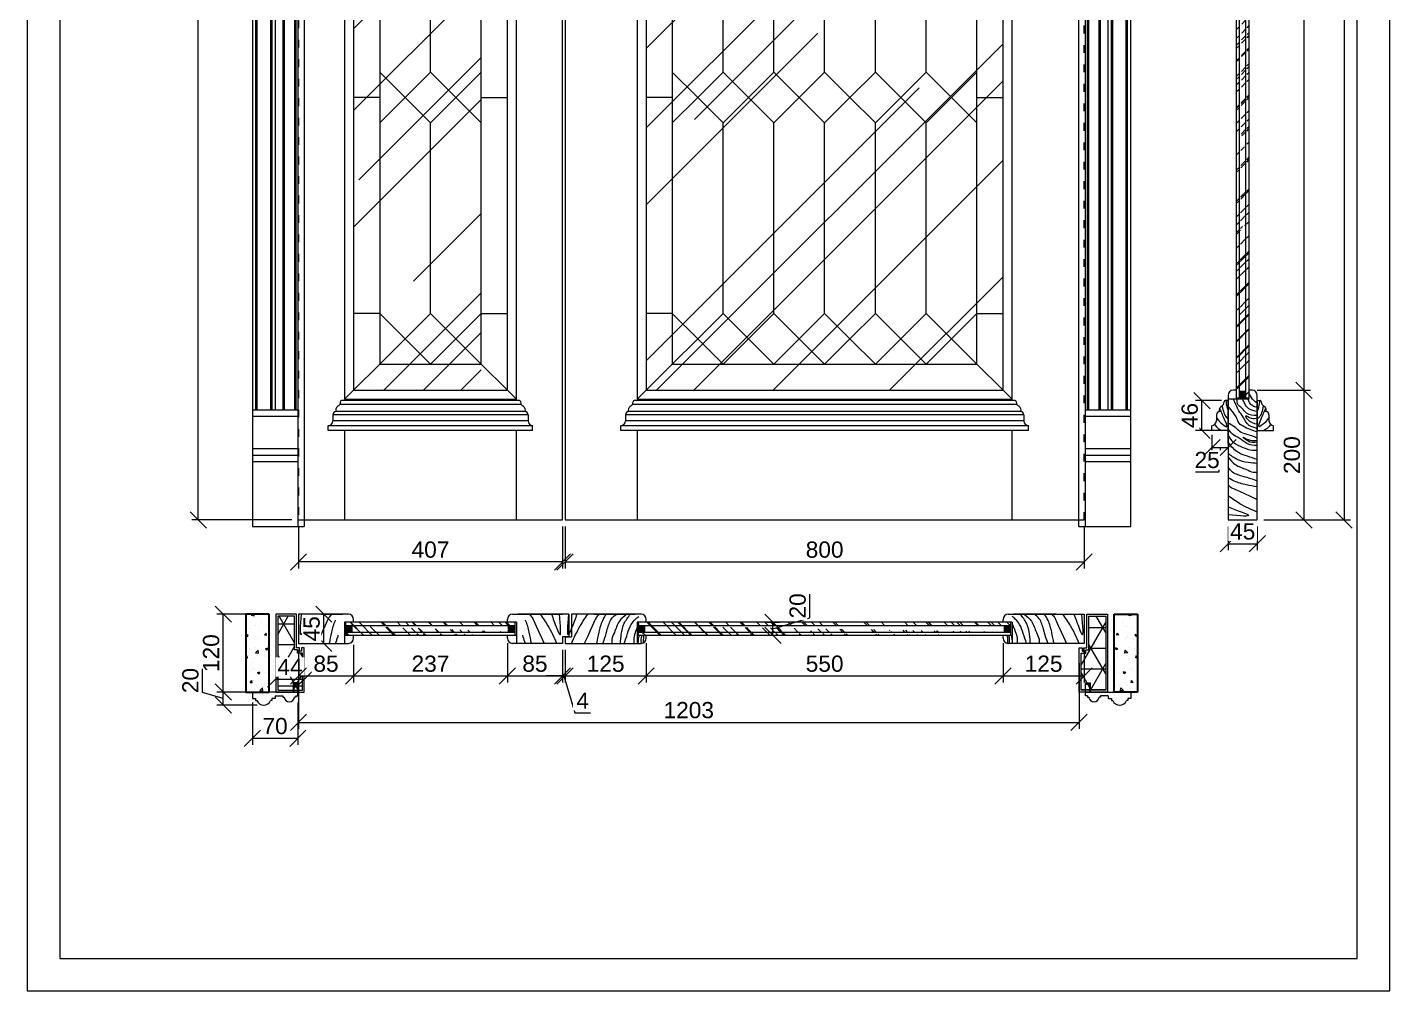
# Model space of a CAD drawing. Header units: millimetres. Extents: x 2215 to 4315, y 964 to 3934.
# Drawn here: x 2215 to 4315, y 964 to 2449 of the extents above; entities that cross this region are included whole.
import ezdxf

# ---------------------------------------------------------------- set-up
doc = ezdxf.new("R2010")
doc.units = ezdxf.units.MM
doc.linetypes.add('ACAD_ISO03W100', pattern=[30, 12, -18])
for name, color, linetype, lineweight in [('图框', 7, 'Continuous', 13), ('填充', 8, 'Continuous', 5), ('墙体', 1, 'Continuous', 30), ('标准家私', 4, 'Continuous', 20), ('标注', 2, 'Continuous', 9)]:
    doc.layers.add(name, color=color, linetype=linetype, lineweight=lineweight)
doc.styles.get("Standard").update_dxf_attribs({"font": 'arial.ttf'})

# ---------------------------------------------------------------- blocks, each defined once
blk = doc.blocks.new('A$C5A9C7EEB')
for points, knots in [([(68, 184), (69.6, 170.9), (72.2, 150.1), (78.1, 128.9), (81.9, 122)], [0, 0, 0, 0, 9.95182, 15.891103, 15.891103, 15.891103, 15.891103]), ([(9.9, 81.3), (16.5, 70.8), (31.6, 48.5), (90.4, 3.4), (51, 83.8), (40.8, 115.2), (29.3, 137.7)], [1.462496, 1.462496, 1.462496, 1.462496, 11.910662, 23.180969, 36.104444, 52.292101, 52.292101, 52.292101, 52.292101]), ([(43.9, 151.5), (48.8, 135.1), (53.3, 111.2), (66.1, 83.6), (78.4, 75.2), (81.9, 73.2)], [0, 0, 0, 0, 10.079131, 18.423701, 21.4074, 21.4074, 21.4074, 21.4074]), ([(0, 37.8), (5.7, 28.3), (17.2, 12.9), (34.7, 3.9), (42.4, 0)], [5.199515, 5.199515, 5.199515, 5.199515, 13.376481, 19.713227, 19.713227, 19.713227, 19.713227])]:
    blk.add_open_spline(points, degree=3, knots=knots)
blk = doc.blocks.new('A$C6889483F')
for points, knots in [([(180, 518.9), (150.4, 528.2), (107.9, 541.6), (64.3, 572), (48.9, 622.1), (23, 650.7), (0, 676.1)], [0, 0, 0, 0, 20.901576, 30.045138, 32.992789, 55.285913, 55.285913, 55.285913, 55.285913]), ([(180, 540.2), (162, 544.5), (122.4, 554), (96.4, 606.7), (59.7, 657), (43.3, 695.7), (33, 719.9)], [0, 0, 0, 0, 11.776932, 25.934796, 36.370172, 53.738774, 53.738774, 53.738774, 53.738774]), ([(180, 620.7), (155.1, 620.7), (114.2, 620.8), (90.4, 666.3), (55.6, 684.8), (54.8, 708.1), (54.4, 719.9)], [0, 0, 0, 0, 15.06114, 24.676668, 31.829187, 39.127682, 39.127682, 39.127682, 39.127682]), ([(180, 645.8), (161.3, 648.3), (127.9, 652.8), (103.9, 690.2), (94, 711.4), (90, 719.9)], [0, 0, 0, 0, 11.891131, 21.312687, 27.648895, 27.648895, 27.648895, 27.648895]), ([(180, 669.8), (170.1, 671.9), (150.4, 676), (131.1, 697.2), (126.3, 713.3), (124.3, 719.9)], [0, 0, 0, 0, 6.600032, 13.164807, 17.765214, 17.765214, 17.765214, 17.765214]), ([(180, 695.7), (165.7, 705.3), (156.5, 712.3), (140.1, 735.6), (130, 754.6)], [0, 0, 0, 0, 4.116754, 9.358668, 9.358668, 9.358668, 9.358668]), ([(180, 565.9), (159.5, 570), (131.4, 575.5), (98.1, 629.8), (146.3, 595.9), (168.5, 602.2), (180, 605.5)], [0, 0, 0, 0, 14.720511, 20.218007, 28.165525, 36.638867, 36.638867, 36.638867, 36.638867]), ([(180, 481.2), (161.2, 488.4), (128.8, 500.9), (78.2, 512.2), (45.4, 549.3), (15.7, 564.2), (0, 572.2)], [0, 0, 0, 0, 13.476269, 23.257262, 33.57589, 45.279306, 45.279306, 45.279306, 45.279306]), ([(180, 434.3), (156.8, 436.2), (114.3, 439.7), (72.5, 483.2), (25.4, 501.1), (7.8, 526), (0, 537)], [0, 0, 0, 0, 14.912743, 27.419277, 38.60092, 47.38247, 47.38247, 47.38247, 47.38247]), ([(0, 497), (9.6, 481.9), (31.5, 447.6), (89.4, 424.3), (139.3, 404.8), (169.9, 406.2), (180, 406.7)], [0, 0, 0, 0, 11.610586, 26.590088, 40.128371, 46.844779, 46.844779, 46.844779, 46.844779]), ([(180, 348), (159.8, 355), (120.6, 368.4), (67.8, 385.3), (27.7, 417.8), (10, 442.9), (0, 457.2)], [0, 0, 0, 0, 14.253745, 27.737214, 36.491524, 48.101835, 48.101835, 48.101835, 48.101835]), ([(180, 455.1), (160.9, 452.1), (132.2, 447.5), (80.1, 494.9), (123.8, 469), (148.5, 465.3), (172.4, 465.6), (180, 465.7)], [0, 0, 0, 0, 14.313967, 21.470995, 26.198282, 36.795145, 41.775346, 41.775346, 41.775346, 41.775346]), ([(180, 325.3), (161, 326.3), (119, 328.6), (54.3, 343.8), (18, 372.4), (0, 386.6)], [0, 0, 0, 0, 12.689645, 28.116299, 43.206719, 43.206719, 43.206719, 43.206719]), ([(0, 363.7), (13.4, 346.7), (42.8, 309.3), (104.1, 293.8), (147.8, 269.1), (171.4, 270.8), (180, 271.3)], [0, 0, 0, 0, 14.024122, 30.887039, 40.818135, 46.446988, 46.446988, 46.446988, 46.446988]), ([(180, 216.2), (166.9, 221.3), (138.6, 232.5), (97.4, 241.7), (59.9, 254.4), (23.7, 268.3), (8.4, 290), (0, 301.8)], [0, 0, 0, 0, 9.369699, 20.235938, 28.042759, 35.902645, 45.338935, 45.338935, 45.338935, 45.338935]), ([(180, 179.9), (157.1, 184), (109.2, 192.7), (47, 208.5), (12.5, 229.2), (0, 236.6)], [0, 0, 0, 0, 15.523099, 32.554167, 42.234582, 42.234582, 42.234582, 42.234582]), ([(0, 192.4), (6.8, 186), (24.1, 169.7), (47.8, 165.2), (180, 102)], [0, 0, 0, 0, 6.141534, 15.582764, 15.582764, 15.582764, 15.582764])]:
    blk.add_open_spline(points, degree=3, knots=knots)
for points in [[(180, 24.2), (72.3, 76.5), (0, 125)], [(0, 56.1), (86.3, 24.2), (123.3, 7.6), (0, 7.6)]]:
    blk.add_spline(points, degree=3)
blk = doc.blocks.new('A$C2D625351')
at = {"layer": '填充'}
h = blk.add_hatch(dxfattribs=at)
h.set_pattern_fill('AR-RROOF', color=256, scale=10, angle=45, style=0)
h.set_pattern_definition([(45, (-672.91, -1249.6), (215.526, 574.736), [3810, -508, 1270, -254]), (45, (-523.84, -920.93), (-418.48, 59.27), [762, -83.82, 1524, -190.5]), (45, (-735.78, -1007.14), (813.611, 1054.282), [2032, -355.6, 1016, -254])])
h.paths.add_polyline_path([(0, 1640), (0, 0), (550, 0), (550, 1640)])
at = {"layer": '标准家私', "color": 30}
for p, q in [((40.2, 1599.8), (0, 1640)), ((509.8, 1599.8), (550, 1640)), ((40.2, 1521.5), (0, 1521.5)), ((118.5, 1227.8), (118.5, 1521.5)), ((196.7, 1227.8), (196.7, 1521.5)), ((275, 1227.8), (275, 1521.5)), ((353.3, 1227.8), (353.3, 1521.5)), ((431.5, 1227.8), (431.5, 1521.5)), ((509.8, 1521.5), (550, 1521.5)), ((40.2, 1188.7), (0, 1188.7)), ((509.8, 1188.7), (550, 1188.7)), ((118.5, 859.1), (118.5, 1149.6)), ((196.7, 964.3), (196.7, 1149.6)), ((275.2, 1114.3), (275, 1149.6)), ((353.3, 964.3), (353.3, 1149.6)), ((431.5, 859.1), (431.5, 1149.6)), ((275, 949.1), (275.1, 997.7)), ((40.2, 820), (0, 820)), ((509.8, 820), (550, 820)), ((118.5, 490.4), (118.5, 780.9)), ((431.5, 490.4), (431.5, 780.9)), ((275, 729.2), (275, 763.8)), ((196.7, 490.4), (196.7, 727.4)), ((353.3, 490.4), (353.3, 727.4)), ((275, 689.1), (275, 658.7)), ((275, 490.4), (275, 658.7)), ((40.2, 451.3), (0, 451.3)), ((509.8, 451.3), (550, 451.3)), ((118.5, 118.5), (118.5, 412.2)), ((196.7, 118.5), (196.7, 412.2)), ((275, 118.5), (275, 412.2)), ((353.3, 118.5), (353.3, 412.2)), ((431.5, 118.5), (431.5, 412.2)), ((40.2, 118.5), (0, 118.5)), ((509.8, 118.5), (550, 118.5)), ((40.2, 40.2), (0, 0)), ((509.8, 40.2), (550, 0))]:
    blk.add_line(p, q, dxfattribs=at)
at = {"layer": '标准家私'}
blk.add_lwpolyline([(0, 1640), (0, 0), (550, 0), (550, 1640)], close=True, dxfattribs=at)
at = {"layer": '标准家私', "color": 30}
blk.add_lwpolyline([(40.2, 1599.8), (40.2, 40.2), (509.8, 40.2), (509.8, 1599.8)], close=True, dxfattribs=at)
for points in [[(40.2, 1599.8), (79.4, 1560.6), (118.5, 1599.8), (157.6, 1560.6), (196.7, 1599.8), (235.9, 1560.6), (275, 1599.8)], [(509.8, 1599.8), (470.6, 1560.6), (431.5, 1599.8), (392.4, 1560.6), (353.3, 1599.8), (314.1, 1560.6), (275, 1599.8)], [(40.2, 1521.5), (79.4, 1560.6), (118.5, 1521.5), (157.6, 1560.6), (196.7, 1521.5), (235.9, 1560.6), (275, 1521.5)], [(509.8, 1521.5), (470.6, 1560.6), (431.5, 1521.5), (392.4, 1560.6), (353.3, 1521.5), (314.1, 1560.6), (275, 1521.5)], [(40.2, 1227.8), (79.4, 1188.7), (118.5, 1227.8), (157.6, 1188.7), (196.7, 1227.8), (235.9, 1188.7), (275, 1227.8)], [(509.8, 1227.8), (470.6, 1188.7), (431.5, 1227.8), (392.4, 1188.7), (353.3, 1227.8), (314.1, 1188.7), (275, 1227.8)], [(40.2, 1149.6), (79.4, 1188.7), (118.5, 1149.6), (157.6, 1188.7), (196.7, 1149.6), (235.9, 1188.7), (275, 1149.6)], [(509.8, 1149.6), (470.6, 1188.7), (431.5, 1149.6), (392.4, 1188.7), (353.3, 1149.6), (314.1, 1188.7), (275, 1149.6)], [(40.2, 859.1), (79.4, 820), (118.5, 859.1), (163.8, 819.2)], [(509.8, 859.1), (470.6, 820), (431.5, 859.1), (386.5, 821)], [(40.2, 780.9), (79.4, 820), (118.5, 780.9), (163.8, 819.2)], [(509.8, 780.9), (470.6, 820), (431.5, 780.9), (386.5, 821)], [(40.2, 490.4), (79.4, 451.3), (118.5, 490.4), (157.6, 451.3), (196.7, 490.4), (235.9, 451.3), (275, 490.4)], [(509.8, 490.4), (470.6, 451.3), (431.5, 490.4), (392.4, 451.3), (353.3, 490.4), (314.1, 451.3), (275, 490.4)], [(40.2, 412.2), (79.4, 451.3), (118.5, 412.2), (157.6, 451.3), (196.7, 412.2), (235.9, 451.3), (275, 412.2)], [(509.8, 412.2), (470.6, 451.3), (431.5, 412.2), (392.4, 451.3), (353.3, 412.2), (314.1, 451.3), (275, 412.2)], [(40.2, 118.5), (79.4, 79.4), (118.5, 118.5), (157.6, 79.4), (196.7, 118.5), (235.9, 79.4), (275, 118.5)], [(509.8, 118.5), (470.6, 79.4), (431.5, 118.5), (392.4, 79.4), (353.3, 118.5), (314.1, 79.4), (275, 118.5)], [(40.2, 40.2), (79.4, 79.4), (118.5, 40.2), (157.6, 79.4), (196.7, 40.2), (235.9, 79.4), (275, 40.2)], [(509.8, 40.2), (470.6, 79.4), (431.5, 40.2), (392.4, 79.4), (353.3, 40.2), (314.1, 79.4), (275, 40.2)]]:
    blk.add_lwpolyline(points, dxfattribs=at)
for centre, radius, start, end in [((335.9, 1053.7), 86, 135.2098, 185.9104), ((214.1, 1053.7), 86, 354.0896, 44.7902), ((263.5, 1005.5), 41.6, 108.5097, 211.5109), ((419, 1103.5), 178.6, 199.1736, 216.3219), ((131, 1103.5), 178.6, 323.6781, 340.8264), ((286.5, 1005.5), 41.6, 328.4891, 71.4903), ((235.6, 936.6), 47.7, 34.3236, 150.2333), ((314.4, 936.6), 47.7, 29.7667, 145.6764), ((301.6, 911.1), 118.1, 155.381, 209.8793), ((216.3, 912.2), 39.1, 57.3021, 139.9522), ((253.7, 970.7), 30.4, 237.2716, 314.5813), ((296.3, 970.7), 30.4, 225.4187, 302.7284), ((333.7, 912.2), 39.1, 40.0478, 122.6979), ((248.4, 911.1), 118.1, 330.1207, 24.619), ((215.5, 829.5), 52.7, 120.1193, 205.8429), ((334.5, 829.5), 52.7, 334.1571, 59.8807), ((-113, 672.9), 360, 26.6216, 29.8793), ((663, 672.9), 360, 150.1207, 153.3784), ((360.2, 910.1), 169.4, 206.6216, 239.7827), ((189.8, 910.1), 169.4, 300.2173, 333.3784), ((191.5, 787.1), 30.4, 71.6689, 254.0856), ((161.3, 680.6), 141.1, 62.1666, 73.6294), ((388.7, 680.6), 141.1, 106.3706, 117.8334), ((358.5, 787.1), 30.4, 285.9144, 108.3311), ((191.7, 827.3), 69.9, 262.9237, 279.6926), ((216.6, 739.3), 23.2, 124.5063, 223.7484), ((225.5, 697.7), 64.5, 39.8244, 109.8916), ((254.1, 779.2), 54.8, 202.3529, 247.6716), ((324.5, 697.7), 64.5, 70.1084, 140.1756), ((295.9, 779.2), 54.8, 292.3284, 337.6471), ((358.3, 827.3), 69.9, 260.3074, 277.0763), ((333.4, 739.3), 23.2, 315.505, 55.4937), ((243.6, 757), 55.1, 217.6265, 252.0726), ((226.2, 679.3), 49.8, 11.3464, 81.7278), ((255.4, 742.4), 23.7, 272.7053, 325.9487), ((294.6, 742.4), 23.7, 214.0513, 267.2947), ((323.8, 679.3), 49.8, 98.2722, 168.6536), ((306.4, 757), 55.1, 287.9274, 322.3735), ((190.2, 617.6), 94.2, 25.856, 67.285), ((359.8, 617.6), 94.2, 112.715, 154.144)]:
    blk.add_arc(centre, radius, start, end, dxfattribs=at)
blk = doc.blocks.new('A$C4E6B598A')
at = {"layer": '填充'}
h = blk.add_hatch(dxfattribs=at)
h.set_pattern_fill('AR-RROOF', color=256, scale=10, angle=45, style=0)
h.set_pattern_definition([(45, (-672.91, -1249.6), (215.526, 574.736), [3810, -508, 1270, -254]), (45, (-523.84, -920.93), (-418.48, 59.27), [762, -83.82, 1524, -190.5]), (45, (-735.78, -1007.14), (813.611, 1054.282), [2032, -355.6, 1016, -254])])
h.paths.add_polyline_path([(196.7, 1640), (0, 1640), (0, 0), (196.7, 0)])
at = {"layer": '标准家私', "color": 30}
for p, q in [((40.2, 1599.8), (0, 1640)), ((196.7, 1599.8), (237, 1640)), ((40.2, 1521.5), (0, 1521.5)), ((118.5, 1227.8), (118.5, 1521.5)), ((196.7, 1227.8), (196.7, 1521.5)), ((196.7, 1521.5), (237, 1521.5)), ((40.2, 1188.7), (0, 1188.7)), ((196.7, 1188.7), (237, 1188.7)), ((118.5, 859.1), (118.5, 1149.6)), ((196.7, 964.3), (196.7, 1149.6)), ((40.2, 820), (0, 820)), ((196.7, 820), (237, 820)), ((118.5, 490.4), (118.5, 780.9)), ((196.7, 490.4), (196.7, 727.4)), ((40.2, 451.3), (0, 451.3)), ((196.7, 451.3), (237, 451.3)), ((118.5, 118.5), (118.5, 412.2)), ((196.7, 118.5), (196.7, 412.2)), ((40.2, 118.5), (0, 118.5)), ((196.7, 118.5), (237, 118.5)), ((40.2, 40.2), (0, 0)), ((196.7, 40.2), (237, 0))]:
    blk.add_line(p, q, dxfattribs=at)
at = {"layer": '标准家私'}
blk.add_lwpolyline([(237, 1640), (0, 1640), (0, 0), (237, 0)], close=True, dxfattribs=at)
at = {"layer": '标准家私', "color": 30}
blk.add_lwpolyline([(196.7, 1599.8), (40.2, 1599.8), (40.2, 40.2), (196.7, 40.2)], close=True, dxfattribs=at)
for points in [[(40.2, 1599.8), (79.4, 1560.6), (118.5, 1599.8), (157.6, 1560.6), (196.7, 1599.8)], [(40.2, 1521.5), (79.4, 1560.6), (118.5, 1521.5), (157.6, 1560.6), (196.7, 1521.5)], [(40.2, 1227.8), (79.4, 1188.7), (118.5, 1227.8), (157.6, 1188.7), (196.7, 1227.8)], [(40.2, 1149.6), (79.4, 1188.7), (118.5, 1149.6), (157.6, 1188.7), (196.7, 1149.6)], [(40.2, 859.1), (79.4, 820), (118.5, 859.1), (157.6, 820), (196.7, 859.1)], [(40.2, 780.9), (79.4, 820), (118.5, 780.9), (157.6, 820), (196.7, 780.9)], [(40.2, 490.4), (79.4, 451.3), (118.5, 490.4), (157.6, 451.3), (196.7, 490.4)], [(40.2, 412.2), (79.4, 451.3), (118.5, 412.2), (157.6, 451.3), (196.7, 412.2)], [(40.2, 118.5), (79.4, 79.4), (118.5, 118.5), (157.6, 79.4), (196.7, 118.5)], [(40.2, 40.2), (79.4, 79.4), (118.5, 40.2), (157.6, 79.4), (196.7, 40.2)]]:
    blk.add_lwpolyline(points, dxfattribs=at)
blk = doc.blocks.new('A$C274B34F3')
at = {"layer": '填充'}
for points in [[(14, 45), (6, 23.4), (1.9, 14.2), (1.9, 45)], [(6, 0), (19.1, 26.9), (31.2, 45)]]:
    blk.add_spline(points, degree=3, dxfattribs=at)
for points, knots in [([(48.1, 45), (46.5, 43.3), (42.4, 39), (41.3, 33.1), (25.5, 0)], [0, 0, 0, 0, 6.141534, 15.582764, 15.582764, 15.582764, 15.582764]), ([(45, 0), (46, 5.7), (48.2, 17.7), (52.1, 33.3), (57.3, 41.9), (59.2, 45)], [0, 0, 0, 0, 15.523099, 32.554167, 42.234582, 42.234582, 42.234582, 42.234582]), ([(54, 0), (55.3, 3.3), (58.1, 10.3), (60.4, 20.7), (63.6, 30), (67.1, 39.1), (72.5, 42.9), (75.5, 45)], [0, 0, 0, 0, 9.369699, 20.235938, 28.042759, 35.902645, 45.338935, 45.338935, 45.338935, 45.338935]), ([(90.9, 45), (86.7, 41.7), (77.3, 34.3), (73.5, 19), (67.3, 8.1), (67.7, 2.1), (67.8, 0)], [0, 0, 0, 0, 14.024122, 30.887039, 40.818135, 46.446988, 46.446988, 46.446988, 46.446988]), ([(81.3, 0), (81.6, 4.7), (82.1, 15.2), (86, 31.4), (93.1, 40.5), (96.7, 45)], [0, 0, 0, 0, 12.689645, 28.116299, 43.206719, 43.206719, 43.206719, 43.206719]), ([(87, 0), (88.7, 5), (92.1, 14.9), (96.3, 28.1), (103.1, 36.5), (107.5, 40), (109.3, 41.4)], [0, 0, 0, 0, 14.253745, 27.737214, 36.491524, 42.64627, 42.64627, 42.64627, 42.64627]), ([(109.3, 30), (108, 27.5), (105, 20), (101.2, 10.2), (101.6, 2.5), (101.7, 0)], [19.136647, 19.136647, 19.136647, 19.136647, 26.590088, 40.128371, 46.844779, 46.844779, 46.844779, 46.844779]), ([(117.4, 12.5), (116.7, 10.1), (116.3, 6.4), (116.4, 1.9), (116.4, 0)], [30.182884, 30.182884, 30.182884, 30.182884, 36.795145, 41.775346, 41.775346, 41.775346, 41.775346])]:
    blk.add_open_spline(points, degree=3, knots=knots, dxfattribs=at)
for points in [[(108.6, 0), (108.9, 4.3), (109.3, 8.6), (110.5, 12.5)], [(113.8, 0), (113.2, 3.9), (112.5, 7.8), (114.5, 12.5)]]:
    blk.add_open_spline(points, degree=3, dxfattribs=at)
blk = doc.blocks.new('A$C19C3592A')
at = {"layer": '填充'}
for points in [[(14, 45), (6, 23.4), (1.9, 14.2), (1.9, 45)], [(6, 0), (19.1, 26.9), (31.2, 45)]]:
    blk.add_spline(points, degree=3, dxfattribs=at)
for points, knots in [([(48.1, 45), (46.5, 43.3), (42.4, 39), (41.3, 33.1), (25.5, 0)], [0, 0, 0, 0, 6.141534, 15.582764, 15.582764, 15.582764, 15.582764]), ([(45, 0), (46, 5.7), (48.2, 17.7), (51.3, 29.8), (54, 35.7), (54.1, 35.8)], [0, 0, 0, 0, 15.523099, 32.554167, 32.91729, 32.91729, 32.91729, 32.91729]), ([(54, 0), (55.3, 3.3), (57, 7.4), (58.2, 11.6), (58.4, 12.5)], [0, 0, 0, 0, 9.369699, 11.782127, 11.782127, 11.782127, 11.782127])]:
    blk.add_open_spline(points, degree=3, knots=knots, dxfattribs=at)
blk = doc.blocks.new('_Oblique')
at = {"color": 0, "linetype": 'ByBlock', "lineweight": -2}
blk.add_line((-0.5, -0.5), (0.5, 0.5), dxfattribs=at)

msp = doc.modelspace()

# ---------------------------------------------------------------- hatches: boundary and pattern name
at = {"layer": '填充'}
h = msp.add_hatch(dxfattribs=at)
h.set_pattern_fill('AR-RROOF', color=0, angle=45, style=0)
h.set_pattern_definition([(45, (1619.384, 942.633), (21.55261, 57.47364), [381, -50.8, 127, -25.4]), (45, (1634.29, 975.5), (-41.848, 5.92697), [76.2, -8.382, 152.4, -19.05]), (45, (1613.098, 966.88), (81.36112, 105.42821), [203.2, -35.56, 101.6, -25.4])])
edge = h.paths.add_edge_path()
edge.add_line((4098.2, 1875.6), (4098.2, 3543.6))
edge.add_line((4093.2, 1877.6), (4093.2, 3541.6))
edge.add_line((4083.2, 1877.6), (4083.2, 3541.6))
edge.add_line((4078.2, 3543.6), (4078.2, 1875.6))
h = msp.add_hatch(dxfattribs=at)
h.set_pattern_fill('NET3', color=0, scale=10, style=0)
h.set_pattern_definition([(0, (-124679.487, -118422.212), (0, 31.75), []), (60, (-124679.487, -118422.212), (-27.4963066, 15.875), []), (120, (-124679.487, -118422.212), (-27.4963066, -15.875), [])])
h.paths.add_polyline_path([(2638.8, 1484.4), (2631.3, 1484.4), (2631.3, 1489.4), (2626.8, 1489.4), (2626.8, 1541.4), (2600.8, 1541.4), (2600.8, 1427.4), (2638.8, 1427.4)])
h = msp.add_hatch(dxfattribs=at)
h.set_pattern_fill('NET3', color=0, scale=10, style=0)
h.set_pattern_definition([(0, (-126368.408, -118903.944), (0, 31.75), []), (60, (-126368.408, -118903.944), (-27.4963066, 15.875), []), (120, (-126368.408, -118903.944), (-27.4963066, -15.875), [])])
h.paths.add_polyline_path([(3839, 1484.4), (3846.5, 1484.4), (3846.5, 1489.4), (3851, 1489.4), (3851, 1541.4), (3877, 1541.4), (3877, 1427.4), (3839, 1427.4)])
h = msp.add_hatch(dxfattribs=at)
h.set_pattern_fill('AR-RROOF', color=0, angle=-45, style=0)
h.set_pattern_definition([(315, (1812.043, 3990.673), (57.47364, -21.55261), [381, -50.8, 127, -25.4]), (315, (1844.91, 3975.766), (5.92697, 41.848), [76.2, -8.382, 152.4, -19.05]), (315, (1836.29, 3996.96), (105.42821, -81.36112), [203.2, -35.56, 101.6, -25.4])])
edge = h.paths.add_edge_path()
edge.add_line((2703.8, 1511.9), (2968.8, 1511.9))
edge.add_line((2705.8, 1516.9), (2966.8, 1516.9))
edge.add_line((2705.8, 1526.9), (2966.8, 1526.9))
edge.add_line((2968.8, 1531.9), (2703.8, 1531.9))
h = msp.add_hatch(dxfattribs=at)
h.set_pattern_fill('AR-RROOF', color=0, angle=-45, style=0)
h.set_pattern_definition([(315, (2221.9, 3990.673), (57.47364, -21.55261), [381, -50.8, 127, -25.4]), (315, (2254.768, 3975.766), (5.92697, 41.848), [76.2, -8.382, 152.4, -19.05]), (315, (2246.147, 3996.96), (105.42821, -81.36112), [203.2, -35.56, 101.6, -25.4])])
edge = h.paths.add_edge_path()
edge.add_line((3154.8, 1511.9), (3732.8, 1511.9))
edge.add_line((3156.8, 1516.9), (3730.8, 1516.9))
edge.add_line((3156.8, 1526.9), (3730.8, 1526.9))
edge.add_line((3732.8, 1531.9), (3154.8, 1531.9))
at = {"layer": '标准家私'}
for points in [[(4093.2, 1877.6), (4093.2, 1887.6), (4083.2, 1887.6), (4083.2, 1877.6)], [(2705.8, 1516.9), (2715.8, 1516.9), (2715.8, 1526.9), (2705.8, 1526.9)], [(2966.8, 1526.9), (2956.8, 1526.9), (2956.8, 1516.9), (2966.8, 1516.9)], [(3156.8, 1516.9), (3166.8, 1516.9), (3166.8, 1526.9), (3156.8, 1526.9)], [(3730.8, 1526.9), (3720.8, 1526.9), (3720.8, 1516.9), (3730.8, 1516.9)]]:
    msp.add_hatch(color=0, dxfattribs=at).paths.add_polyline_path(points)

# ---------------------------------------------------------------- linework, layer by layer
at = {"color": 0}
for p, q in [((2974.8, 1872.1), (2974.8, 1871.7)), ((3738.8, 1872.1), (3738.8, 1871.7))]:
    msp.add_line(p, q, dxfattribs=at)
at = {"layer": '图框', "color": 0}
msp.add_lwpolyline([(2214.8, 3934), (2214.8, 964), (4314.8, 964), (4314.8, 3934)], close=True, dxfattribs=at)
at = {"layer": '图框', "color": 0, "lineweight": 20}
msp.add_lwpolyline([(2264.8, 3884), (2264.8, 1014), (4264.8, 1014), (4264.8, 3884)], close=True, dxfattribs=at)
at = {"layer": '填充', "color": 0}
for p, q in [((2717.8, 1889.6), (2703.8, 1875.6)), ((2954.8, 1889.6), (2968.8, 1875.6)), ((3168.8, 1889.6), (3154.8, 1875.6)), ((3718.8, 1889.6), (3732.8, 1875.6)), ((4110.7, 1873.6), (4110.7, 1827.6)), ((2561.8, 1849.6), (2631.8, 1849.6)), ((2986.8, 1851.6), (2685.8, 1851.6)), ((2981.8, 1856.6), (2690.8, 1856.6)), ((2976.2, 1867.6), (2696.4, 1867.6)), ((3750.8, 1851.6), (3136.8, 1851.6)), ((3745.8, 1856.6), (3141.8, 1856.6)), ((3740.2, 1867.6), (3147.4, 1867.6)), ((3845.8, 1849.6), (3915.8, 1849.6)), ((2993.8, 1834.6), (2678.8, 1834.6)), ((2986.8, 1842.3), (2685.8, 1842.3)), ((2703.8, 1827.6), (2703.8, 1689.6)), ((2968.8, 1689.6), (2968.8, 1827.6)), ((3757.8, 1834.6), (3129.8, 1834.6)), ((3750.8, 1842.3), (3136.8, 1842.3)), ((3154.8, 1827.6), (3154.8, 1689.6)), ((3732.8, 1689.6), (3732.8, 1827.6)), ((2561.8, 1799.6), (2631.8, 1799.6)), ((2561.8, 1789.6), (2631.8, 1789.6)), ((3845.8, 1799.6), (3915.8, 1799.6)), ((3845.8, 1789.6), (3915.8, 1789.6)), ((2561.8, 1779.6), (2631.8, 1779.6)), ((3845.8, 1779.6), (3915.8, 1779.6)), ((2552, 1541.9), (2552, 1541.9)), ((2559.9, 1542.8), (2561.5, 1544.4)), ((2559.9, 1542.7), (2564.4, 1542)), ((2564.4, 1542.1), (2564.2, 1544.4)), ((2564.6, 1539), (2564.6, 1539)), ((2567.7, 1543.8), (2567.7, 1543.8)), ((3910.1, 1543.8), (3910.1, 1543.8)), ((3913.2, 1539), (3913.2, 1539)), ((3913.4, 1542.1), (3913.6, 1544.4)), ((3917.9, 1542.7), (3913.4, 1542)), ((3917.9, 1542.8), (3916.3, 1544.4)), ((3925.9, 1541.9), (3925.9, 1541.9)), ((2551.8, 1511.6), (2555.3, 1513)), ((2554.3, 1509.9), (2555.3, 1513)), ((2554.5, 1513.2), (2554.5, 1513.2)), ((2559, 1521.9), (2559, 1521.9)), ((2567.1, 1526.9), (2567.1, 1526.9)), ((2570.7, 1526.1), (2570.7, 1526.1)), ((2575.3, 1532.2), (2575.3, 1532.2)), ((2580.7, 1512.4), (2583.2, 1515.3)), ((2580.7, 1512.4), (2583.8, 1512.1)), ((2581.6, 1512.1), (2581.6, 1512.1)), ((2583.8, 1512.1), (2583.2, 1515.3)), ((2583.4, 1527.7), (2583.4, 1527.7)), ((3894, 1512.1), (3894.6, 1515.3)), ((3897.1, 1512.4), (3894, 1512.1)), ((3894.4, 1527.7), (3894.4, 1527.7)), ((3897.1, 1512.4), (3894.6, 1515.3)), ((3896.2, 1512.1), (3896.2, 1512.1)), ((3902.5, 1532.2), (3902.5, 1532.2)), ((3907.1, 1526.1), (3907.1, 1526.1)), ((3910.7, 1526.9), (3910.7, 1526.9)), ((3918.8, 1521.9), (3918.8, 1521.9)), ((3926, 1511.6), (3922.5, 1513)), ((3923.5, 1509.9), (3922.5, 1513)), ((3923.3, 1513.2), (3923.3, 1513.2)), ((2551.8, 1511.6), (2554.3, 1509.9)), ((2556.9, 1491.6), (2556.9, 1491.6)), ((2557.3, 1506), (2557.3, 1506)), ((2565.9, 1493), (2565.9, 1493)), ((2566.5, 1510), (2566.5, 1510)), ((2570, 1507.7), (2570, 1507.7)), ((2582.1, 1491.2), (2585.7, 1492.5)), ((2582.1, 1491.2), (2584.6, 1489.5)), ((2584.6, 1489.5), (2585.7, 1492.5)), ((2586.5, 1496.7), (2586.5, 1496.7)), ((3891.3, 1496.7), (3891.3, 1496.7)), ((3895.7, 1491.2), (3892.1, 1492.5)), ((3893.2, 1489.5), (3892.1, 1492.5)), ((3895.7, 1491.2), (3893.2, 1489.5)), ((3907.8, 1507.7), (3907.8, 1507.7)), ((3911.3, 1510), (3911.3, 1510)), ((3911.9, 1493), (3911.9, 1493)), ((3920.5, 1506), (3920.5, 1506)), ((3920.9, 1491.6), (3920.9, 1491.6)), ((3926, 1511.6), (3923.5, 1509.9)), ((2551.8, 1478), (2553.8, 1480.3)), ((2551.8, 1477.3), (2554.4, 1477.1)), ((2554.4, 1477.1), (2553.8, 1480.3)), ((2555.3, 1480.4), (2555.3, 1480.4)), ((2556.7, 1487.7), (2556.7, 1487.7)), ((2562.5, 1470.2), (2562.5, 1470.2)), ((2565.3, 1476.1), (2565.3, 1476.1)), ((2566.7, 1484.9), (2570.6, 1489)), ((2566.7, 1484.9), (2571.2, 1484.2)), ((2569.1, 1480.4), (2569.1, 1480.4)), ((2571.2, 1484.2), (2570.6, 1489)), ((2571.7, 1486.1), (2571.7, 1486.1)), ((2575.9, 1490.2), (2575.9, 1490.2)), ((2582.5, 1479.3), (2582.5, 1479.3)), ((2587.8, 1474.2), (2587.8, 1474.3)), ((2587.8, 1474.2), (2587.8, 1474.2)), ((3890, 1474.2), (3890, 1474.3)), ((3890, 1474.2), (3890, 1474.2)), ((3895.3, 1479.3), (3895.3, 1479.3)), ((3901.9, 1490.2), (3901.9, 1490.2)), ((3906.1, 1486.1), (3906.1, 1486.1)), ((3906.6, 1484.2), (3907.2, 1489)), ((3911.1, 1484.9), (3906.6, 1484.2)), ((3911.1, 1484.9), (3907.2, 1489)), ((3908.7, 1480.4), (3908.7, 1480.4)), ((3912.5, 1476.1), (3912.5, 1476.1)), ((3915.3, 1470.2), (3915.3, 1470.2)), ((3921.1, 1487.7), (3921.1, 1487.7)), ((3922.5, 1480.4), (3922.5, 1480.4)), ((3923.4, 1477.1), (3924, 1480.3)), ((3926, 1477.3), (3923.4, 1477.1)), ((3926, 1478), (3924, 1480.3)), ((2558.9, 1457.6), (2558.9, 1457.6)), ((2561.6, 1460.3), (2561.6, 1460.3)), ((2564.7, 1459.2), (2564.7, 1459.2)), ((2569.7, 1454.3), (2573.3, 1455.7)), ((2569.7, 1454.3), (2572.3, 1452.6)), ((2572.3, 1452.6), (2573.3, 1455.7)), ((2581.3, 1454.4), (2581.3, 1454.4)), ((3896.5, 1454.4), (3896.5, 1454.4)), ((3908.1, 1454.3), (3904.5, 1455.7)), ((3905.5, 1452.6), (3904.5, 1455.7)), ((3908.1, 1454.3), (3905.5, 1452.6)), ((3913.1, 1459.2), (3913.1, 1459.2)), ((3916.2, 1460.3), (3916.2, 1460.3)), ((3919, 1457.6), (3919, 1457.6)), ((2558.4, 1439.2), (2560.8, 1442.1)), ((2558.4, 1439.2), (2561.4, 1438.9)), ((2561.4, 1438.9), (2560.8, 1442.1)), ((2564, 1442.3), (2564, 1442.3)), ((2567.9, 1434.3), (2567.9, 1434.3)), ((2573.4, 1427), (2577.4, 1431.1)), ((2577.9, 1426.3), (2577.4, 1431.1)), ((2578.9, 1433.2), (2578.9, 1433.2)), ((2580.6, 1436), (2580.6, 1436)), ((2586.4, 1432.3), (2586.4, 1432.3)), ((3891.4, 1432.3), (3891.4, 1432.3)), ((3897.2, 1436), (3897.2, 1436)), ((3898.9, 1433.2), (3898.9, 1433.2)), ((3899.9, 1426.3), (3900.5, 1431.1)), ((3904.4, 1427), (3900.5, 1431.1)), ((3909.9, 1434.3), (3909.9, 1434.3)), ((3913.8, 1442.3), (3913.8, 1442.3)), ((3916.4, 1438.9), (3917, 1442.1)), ((3919.4, 1439.2), (3916.4, 1438.9)), ((3919.4, 1439.2), (3917, 1442.1)), ((2556.8, 1427.3), (2556.8, 1427.3)), ((2562.5, 1427.5), (2562.5, 1427.5)), ((2563.4, 1425.4), (2563.4, 1425.4)), ((2573.4, 1427), (2577.9, 1426.3)), ((3904.4, 1427), (3899.9, 1426.3)), ((3914.4, 1425.4), (3914.4, 1425.4)), ((3915.3, 1427.5), (3915.3, 1427.5)), ((3921.1, 1427.3), (3921.1, 1427.3))]:
    msp.add_line(p, q, dxfattribs=at)
for points in [[(3077.5, 3755.6), (2686.8, 3755.6), (2686.8, 3785.6), (2536.8, 3785.6), (2536.8, 3605.6), (2566.8, 3605.6), (2566.8, 1859.6)], [(3077.6, 3753.6), (2684.8, 3753.6), (2684.8, 3783.6), (2538.8, 3783.6), (2538.8, 3607.6), (2568.8, 3607.6), (2568.8, 1859.6)], [(3908.8, 1859.6), (3908.8, 3607.6), (3938.8, 3607.6), (3938.8, 3783.6), (3792.8, 3783.6), (3792.8, 3753.6), (3400, 3753.6)], [(3910.8, 1859.6), (3910.8, 3605.6), (3940.8, 3605.6), (3940.8, 3785.6), (3790.8, 3785.6), (3790.8, 3755.6), (3400.1, 3755.6)], [(3137.8, 3732.6), (2663.8, 3732.6), (2663.8, 3762.6), (2559.8, 3762.6), (2559.8, 3628.6), (2589.8, 3628.6), (2589.8, 1859.6)], [(3137.8, 3730.6), (2661.8, 3730.6), (2661.8, 3760.6), (2561.8, 3760.6), (2561.8, 3630.6), (2591.8, 3630.6), (2591.8, 1859.6)], [(3887.8, 1859.6), (3887.8, 3628.6), (3917.8, 3628.6), (3917.8, 3762.6), (3813.8, 3762.6), (3813.8, 3732.6), (3339.8, 3732.6)], [(3885.8, 1859.6), (3885.8, 3630.6), (3915.8, 3630.6), (3915.8, 3760.6), (3815.8, 3760.6), (3815.8, 3730.6), (3339.8, 3730.6)], [(3201.9, 3711.6), (2610.8, 3711.6), (2610.8, 1859.6)], [(3866.8, 1859.6), (3866.8, 3711.6), (3275.7, 3711.6)], [(3203.4, 3695.6), (2626.8, 3695.6), (2626.8, 1859.6)], [(3850.8, 1859.6), (3850.8, 3695.6), (3274.3, 3695.6)]]:
    msp.add_lwpolyline(points, dxfattribs=at)
for points in [[(2717.8, 3529.6), (2717.8, 1889.6), (2954.8, 1889.6), (2954.8, 3529.6)], [(3168.8, 3529.6), (3168.8, 1889.6), (3718.8, 1889.6), (3718.8, 3529.6)]]:
    msp.add_lwpolyline(points, close=True, dxfattribs=at)
at = {"layer": '墙体', "color": 0}
for p, q in [((2587.8, 1544.4), (2551.8, 1544.4)), ((2551.8, 1544.4), (2551.8, 1424.4)), ((2587.8, 1424.4), (2587.8, 1544.4)), ((3890, 1544.4), (3926, 1544.4)), ((3890, 1424.4), (3890, 1544.4)), ((3926, 1544.4), (3926, 1424.4)), ((2551.8, 1424.4), (2587.8, 1424.4)), ((3926, 1424.4), (3890, 1424.4))]:
    msp.add_line(p, q, dxfattribs=at)
at = {"layer": '标准家私', "color": 0, "linetype": 'ACAD_ISO03W100'}
for p, q in [((2632.8, 3689.6), (2632.8, 1689.6)), ((3843.8, 1689.6), (3843.8, 3689.6))]:
    msp.add_line(p, q, dxfattribs=at)
at = {"layer": '标准家私', "color": 0}
for p, q in [((3039.8, 1689.6), (3039.8, 3689.6)), ((3043.8, 3689.6), (3043.8, 1689.6)), ((2703.8, 3543.6), (2703.8, 1875.6)), ((2968.8, 1875.6), (2968.8, 3543.6)), ((3154.8, 3543.6), (3154.8, 1875.6)), ((3732.8, 1875.6), (3732.8, 3543.6)), ((4078.2, 3543.6), (4078.2, 1875.6)), ((4083.2, 1877.6), (4083.2, 3541.6)), ((4093.2, 1877.6), (4093.2, 3541.6)), ((4098.2, 1875.6), (4098.2, 3543.6)), ((2697.8, 1872.1), (2697.8, 1871.7)), ((2973.3, 1873.6), (2699.3, 1873.6)), ((2703.8, 1875.6), (2968.8, 1875.6)), ((3148.8, 1872.1), (3148.8, 1871.7)), ((3737.3, 1873.6), (3150.3, 1873.6)), ((3154.8, 1875.6), (3732.8, 1875.6)), ((4059.7, 1872.1), (4059.7, 1871.7)), ((4065.7, 1873.6), (4061.2, 1873.6)), ((4065.7, 1881.6), (4065.7, 1875.6)), ((4065.7, 1875.6), (4065.7, 1689.6)), ((4098.2, 1875.6), (4065.7, 1875.6)), ((4065.7, 1873.6), (4065.7, 1827.6)), ((4065.7, 1852.6), (4065.7, 1872.6)), ((4078.2, 1889.6), (4073.7, 1889.6)), ((4098.2, 1877.6), (4078.2, 1877.6)), ((4093.2, 1887.6), (4083.2, 1887.6)), ((4102.7, 1889.6), (4098.2, 1889.6)), ((4110.7, 1875.6), (4110.7, 1881.6)), ((4110.7, 1875.6), (4110.7, 1875.6)), ((4110.7, 1689.6), (4110.7, 1875.6)), ((4110.7, 1873.6), (4115.2, 1873.6)), ((4110.7, 1852.6), (4110.7, 1872.6)), ((4116.7, 1872.1), (4116.7, 1871.7)), ((2561.8, 1859.6), (2631.8, 1859.6)), ((2685.8, 1851.6), (2685.8, 1842.3)), ((2986.8, 1851.6), (2986.8, 1842.3)), ((3136.8, 1851.6), (3136.8, 1842.3)), ((3750.8, 1851.6), (3750.8, 1842.3)), ((3845.8, 1859.6), (3915.8, 1859.6)), ((4047.7, 1851.6), (4047.7, 1842.3)), ((4065.7, 1807.6), (4065.7, 1853.6)), ((4128.7, 1851.6), (4128.7, 1842.3)), ((2678.8, 1827.6), (2678.8, 1834.6)), ((2993.8, 1827.6), (2678.8, 1827.6)), ((2993.8, 1827.6), (2993.8, 1834.6)), ((3129.8, 1827.6), (3129.8, 1834.6)), ((3757.8, 1827.6), (3129.8, 1827.6)), ((3757.8, 1827.6), (3757.8, 1834.6)), ((4040.7, 1827.6), (4040.7, 1834.6)), ((4065.7, 1827.6), (4040.7, 1827.6)), ((4110.7, 1827.6), (4135.7, 1827.6)), ((4135.7, 1827.6), (4135.7, 1834.6)), ((2632.8, 1689.6), (3039.8, 1689.6)), ((3043.8, 1689.6), (3843.8, 1689.6)), ((4065.7, 1689.6), (4110.7, 1689.6)), ((2561.8, 1679.6), (2641.8, 1679.6)), ((3835.8, 1679.6), (3915.8, 1679.6)), ((2703.8, 1544.4), (2632.8, 1544.4)), ((2632.8, 1544.4), (2632.8, 1499.4)), ((2701.8, 1544.4), (2641.8, 1544.4)), ((2666.8, 1544.4), (2700.8, 1544.4)), ((2691, 1544.4), (2667.8, 1544.4)), ((2709.8, 1544.4), (2703.8, 1544.4)), ((2717.8, 1531.9), (2717.8, 1536.4)), ((2954.8, 1531.9), (2954.8, 1536.4)), ((2962.8, 1544.4), (2968.8, 1544.4)), ((2968.8, 1544.4), (3039.8, 1544.4)), ((2990.8, 1544.4), (2970.8, 1544.4)), ((3049.8, 1544.4), (2990.8, 1544.4)), ((3049.8, 1544.4), (3049.8, 1509.4)), ((3154.8, 1544.4), (3053.8, 1544.4)), ((3053.8, 1544.4), (3053.8, 1509.4)), ((3088, 1544.4), (3132.8, 1544.4)), ((3152.8, 1544.4), (3108, 1544.4)), ((3131.8, 1544.4), (3151.8, 1544.4)), ((3160.8, 1544.4), (3154.8, 1544.4)), ((3168.8, 1531.9), (3168.8, 1536.4)), ((3718.8, 1531.9), (3718.8, 1536.4)), ((3726.8, 1544.4), (3732.8, 1544.4)), ((3732.8, 1544.4), (3843.8, 1544.4)), ((3754.8, 1544.4), (3734.8, 1544.4)), ((3800.8, 1544.4), (3754.8, 1544.4)), ((3843.8, 1544.4), (3843.8, 1499.4)), ((2968.8, 1531.9), (2703.8, 1531.9)), ((2703.8, 1531.9), (2703.8, 1499.4)), ((2705.8, 1511.9), (2705.8, 1531.9)), ((2705.8, 1526.9), (2966.8, 1526.9)), ((2705.8, 1516.9), (2966.8, 1516.9)), ((2715.8, 1516.9), (2715.8, 1526.9)), ((2956.8, 1516.9), (2956.8, 1526.9)), ((2966.8, 1511.9), (2966.8, 1531.9)), ((2968.8, 1531.9), (2968.8, 1499.4)), ((3732.8, 1531.9), (3154.8, 1531.9)), ((3154.8, 1531.9), (3154.8, 1499.4)), ((3156.8, 1511.9), (3156.8, 1531.9)), ((3156.8, 1526.9), (3730.8, 1526.9)), ((3156.8, 1516.9), (3730.8, 1516.9)), ((3166.8, 1516.9), (3166.8, 1526.9)), ((3720.8, 1516.9), (3720.8, 1526.9)), ((3730.8, 1511.9), (3730.8, 1531.9)), ((3732.8, 1531.9), (3732.8, 1499.4)), ((2632.8, 1499.4), (2703.8, 1499.4)), ((2666.8, 1499.4), (2700.8, 1499.4)), ((2703.8, 1511.9), (2968.8, 1511.9)), ((2703.8, 1499.4), (2709.8, 1499.4)), ((2717.8, 1507.4), (2717.8, 1511.9)), ((2954.8, 1507.4), (2954.8, 1511.9)), ((2968.8, 1499.4), (2962.8, 1499.4)), ((3039.8, 1499.4), (2968.8, 1499.4)), ((2968.8, 1499.4), (2968.8, 1499.4)), ((2990.8, 1499.4), (2970.8, 1499.4)), ((3039.8, 1499.4), (2990.8, 1499.4)), ((3039.8, 1509.4), (3039.8, 1499.4)), ((3049.8, 1509.4), (3039.8, 1509.4)), ((3043.8, 1509.4), (3053.8, 1509.4)), ((3043.8, 1509.4), (3043.8, 1499.4)), ((3043.8, 1499.4), (3154.8, 1499.4)), ((3131.8, 1499.4), (3151.8, 1499.4)), ((3154.8, 1511.9), (3732.8, 1511.9)), ((3154.8, 1499.4), (3160.8, 1499.4)), ((3168.8, 1507.4), (3168.8, 1511.9)), ((3718.8, 1507.4), (3718.8, 1511.9)), ((3732.8, 1499.4), (3726.8, 1499.4)), ((3843.8, 1499.4), (3732.8, 1499.4)), ((3732.8, 1499.4), (3732.8, 1499.4)), ((3754.8, 1499.4), (3734.8, 1499.4)), ((3800.8, 1499.4), (3754.8, 1499.4)), ((2631.8, 1424.4), (2561.8, 1424.4)), ((2561.8, 1424.4), (2561.8, 1418.4)), ((2561.8, 1418.4), (2561.8, 1414.4)), ((2561.8, 1414.4), (2566.8, 1414.4)), ((2566.8, 1414.4), (2566.8, 1411.4)), ((2566.8, 1411.4), (2568.8, 1411.4)), ((2591.8, 1411.4), (2589.8, 1411.4)), ((2596.8, 1414.4), (2591.8, 1414.4)), ((2591.8, 1414.4), (2591.8, 1411.4)), ((2596.8, 1418.4), (2596.8, 1414.4)), ((2596.8, 1418.4), (2608.8, 1418.4)), ((2608.8, 1418.4), (2608.8, 1416.4)), ((2608.8, 1416.4), (2610.8, 1416.4)), ((2628.8, 1416.4), (2626.8, 1416.4)), ((2628.8, 1418.4), (2631.8, 1418.4)), ((2628.8, 1418.4), (2628.8, 1416.4)), ((2631.8, 1418.4), (2631.8, 1424.4)), ((3846, 1418.4), (3846, 1424.4)), ((3846, 1424.4), (3916, 1424.4)), ((3849, 1418.4), (3846, 1418.4)), ((3849, 1418.4), (3849, 1416.4)), ((3849, 1416.4), (3851, 1416.4)), ((3869, 1416.4), (3867, 1416.4)), ((3869, 1418.4), (3869, 1416.4)), ((3881, 1418.4), (3869, 1418.4)), ((3881, 1418.4), (3881, 1414.4)), ((3881, 1414.4), (3886, 1414.4)), ((3886, 1414.4), (3886, 1411.4)), ((3886, 1411.4), (3888, 1411.4)), ((3911, 1411.4), (3909, 1411.4)), ((3911, 1414.4), (3911, 1411.4)), ((3916, 1414.4), (3911, 1414.4)), ((3916, 1424.4), (3916, 1418.4)), ((3916, 1418.4), (3916, 1414.4))]:
    msp.add_line(p, q, dxfattribs=at)
for points in [[(3077.3, 3760.6), (2691.8, 3760.6), (2691.8, 3790.6), (2531.8, 3790.6), (2531.8, 3600.6), (2561.8, 3600.6), (2561.8, 1679.6)], [(3915.8, 1679.6), (3915.8, 3600.6), (3945.8, 3600.6), (3945.8, 3790.6), (3785.8, 3790.6), (3785.8, 3760.6), (3400.4, 3760.6)], [(3137.8, 3725.6), (2656.8, 3725.6), (2656.8, 3755.6), (2566.8, 3755.6), (2566.8, 3635.6), (2596.8, 3635.6), (2596.8, 1859.6)], [(3880.8, 1859.6), (3880.8, 3635.6), (3910.8, 3635.6), (3910.8, 3755.6), (3820.8, 3755.6), (3820.8, 3725.6), (3339.8, 3725.6)], [(3201.7, 3713.6), (2608.8, 3713.6), (2608.8, 1859.6)], [(3868.8, 1859.6), (3868.8, 3713.6), (3275.9, 3713.6)], [(3203.6, 3693.6), (2628.8, 3693.6), (2628.8, 1859.6)], [(3845.8, 1679.6), (3845.8, 3690.6), (2631.8, 3690.6), (2631.8, 1679.6)], [(3835.8, 1679.6), (3835.8, 3680.6), (2641.8, 3680.6), (2641.8, 1679.6)], [(3848.8, 1859.6), (3848.8, 3693.6), (3274.1, 3693.6)], [(2641.8, 1492.4), (2637.3, 1492.4), (2637.3, 1487.4), (2634.3, 1487.4), (2634.3, 1492.4), (2629.8, 1492.4), (2629.8, 1544.4), (2597.8, 1544.4), (2597.8, 1424.4), (2641.8, 1424.4), (2641.8, 1492.4)], [(3836, 1492.4), (3840.5, 1492.4), (3840.5, 1487.4), (3843.5, 1487.4), (3843.5, 1492.4), (3848, 1492.4), (3848, 1544.4), (3880, 1544.4), (3880, 1424.4), (3836, 1424.4), (3836, 1492.4)], [(2631.8, 1424.4), (2631.8, 1438.4), (2624.8, 1438.4), (2624.8, 1424.4)], [(2631.8, 1424.4), (2631.8, 1436.4), (2625.8, 1436.4), (2625.8, 1424.4)], [(3846, 1424.4), (3846, 1438.4), (3853, 1438.4), (3853, 1424.4)], [(3846, 1424.4), (3846, 1436.4), (3852, 1436.4), (3852, 1424.4)]]:
    msp.add_lwpolyline(points, dxfattribs=at)
for points in [[(2638.8, 1484.4), (2631.3, 1484.4), (2631.3, 1489.4), (2626.8, 1489.4), (2626.8, 1541.4), (2600.8, 1541.4), (2600.8, 1427.4), (2638.8, 1427.4)], [(3839, 1484.4), (3846.5, 1484.4), (3846.5, 1489.4), (3851, 1489.4), (3851, 1541.4), (3877, 1541.4), (3877, 1427.4), (3839, 1427.4)]]:
    msp.add_lwpolyline(points, close=True, dxfattribs=at)
for centre, radius, start, end in [((2689.3, 1872.4), 8.55, 296.9721, 355.725), ((2699.3, 1872.1), 1.5, 90, 180), ((2973.3, 1872.1), 1.5, 0, 90), ((2983.4, 1872.4), 8.55, 184.275, 243.0279), ((3140.3, 1872.4), 8.55, 296.9721, 355.725), ((3150.3, 1872.1), 1.5, 90, 180), ((3737.3, 1872.1), 1.5, 0, 90), ((3747.4, 1872.4), 8.55, 184.275, 243.0279), ((4051.2, 1872.4), 8.55, 296.9721, 355.725), ((4061.2, 1872.1), 1.5, 90, 180), ((4073.7, 1881.6), 8, 90, 180), ((4102.7, 1881.6), 8, 0, 90), ((4115.2, 1872.1), 1.5, 0, 90), ((4125.2, 1872.4), 8.55, 184.275, 243.0279), ((2690.8, 1851.6), 5, 90, 180), ((2696.3, 1859.4), 6.13, 120.011, 207.9062), ((2976.4, 1859.4), 6.13, 332.0938, 59.989), ((2981.8, 1851.6), 5, 0, 90), ((3141.8, 1851.6), 5, 90, 180), ((3147.3, 1859.4), 6.13, 120.011, 207.9062), ((3740.4, 1859.4), 6.13, 332.0938, 59.989), ((3745.8, 1851.6), 5, 0, 90), ((4052.7, 1851.6), 5, 90, 180), ((4058.1, 1859.4), 6.13, 120.011, 207.9062), ((4118.3, 1859.4), 6.13, 332.0938, 59.989), ((4123.7, 1851.6), 5, 0, 90), ((2677.1, 1843.2), 8.8, 281.5069, 354.043), ((2995.6, 1843.2), 8.8, 185.957, 258.4931), ((3128.1, 1843.2), 8.8, 281.5069, 354.043), ((3759.6, 1843.2), 8.8, 185.957, 258.4931), ((4038.9, 1843.2), 8.8, 281.5069, 354.043), ((4137.4, 1843.2), 8.8, 185.957, 258.4931), ((2709.8, 1536.4), 8, 0, 90), ((2962.8, 1536.4), 8, 90, 180), ((3160.8, 1536.4), 8, 0, 90), ((3726.8, 1536.4), 8, 90, 180), ((2709.8, 1507.4), 8, 270, 0), ((2962.8, 1507.4), 8, 180, 270), ((3160.8, 1507.4), 8, 270, 0), ((3726.8, 1507.4), 8, 180, 270), ((2579.3, 1415.7), 11.4, 202.3182, 337.6818), ((2618.8, 1417.4), 8.07, 187.6281, 352.3719), ((3859, 1417.4), 8.07, 187.6281, 352.3719), ((3898.5, 1415.7), 11.4, 202.3182, 337.6818)]:
    msp.add_arc(centre, radius, start, end, dxfattribs=at)
at = {"layer": '标注', "color": 0}
for p, q in [((2478.4, 1689.6), (2478.4, 3689.6)), ((4244.4, 3689.6), (4244.4, 1689.6)), ((4182.8, 1889.6), (4182.8, 3529.6)), ((4055.7, 1873.6), (4015.3, 1873.6)), ((4025.3, 1827.6), (4025.3, 1873.6)), ((4110.4, 1889.6), (4192.8, 1889.6)), ((4110.4, 1889.6), (4192.8, 1889.6)), ((4182.8, 1689.6), (4182.8, 1889.6)), ((4055.7, 1827.6), (4015.3, 1827.6)), ((4040.7, 1821.1), (4040.7, 1791.3)), ((4065.7, 1821.1), (4065.7, 1791.3)), ((4040.7, 1801.3), (4065.7, 1801.3)), ((4053.2, 1801.3), (4051.4, 1763.1)), ((4051.4, 1763.1), (4015.2, 1763.1)), ((2622.8, 1689.6), (2468.4, 1689.6)), ((4120.7, 1689.6), (4192.8, 1689.6)), ((4120.7, 1689.6), (4254.4, 1689.6)), ((2632.8, 1679.6), (2632.8, 1615)), ((3039.8, 1679.6), (3039.8, 1615)), ((3043.8, 1679.6), (3043.8, 1615)), ((3843.8, 1679.6), (3843.8, 1615)), ((4065.7, 1679.6), (4065.7, 1643.1)), ((4110.7, 1679.6), (4110.7, 1643.1)), ((4065.7, 1653.1), (4110.7, 1653.1)), ((3039.8, 1625), (2632.8, 1625)), ((3043.8, 1625), (3843.8, 1625)), ((3421, 1538.9), (3421, 1575.4)), ((2587.8, 1544.4), (2507, 1544.4)), ((2517, 1424.4), (2517, 1544.4)), ((2662.4, 1544.4), (2662, 1544.4)), ((2672, 1499.4), (2672, 1544.4)), ((3364.2, 1521.9), (3421, 1538.9)), ((3354.5, 1531.9), (3374.2, 1531.9)), ((3364.2, 1511.9), (3364.2, 1531.9)), ((2676.8, 1499.4), (2682, 1499.4)), ((2717.8, 1497.4), (2717.8, 1439.3)), ((2717.8, 1497.4), (2717.8, 1439.3)), ((2954.8, 1499.6), (2954.8, 1439.3)), ((2954.8, 1499.6), (2954.8, 1439.3)), ((3168.8, 1499.6), (3168.8, 1439.3)), ((3168.8, 1499.6), (3168.8, 1439.3)), ((3354.5, 1511.9), (3374.2, 1511.9)), ((3718.8, 1499.6), (3718.8, 1439.3)), ((3718.8, 1499.6), (3718.8, 1439.3)), ((3039.8, 1489.4), (3039.8, 1439.3)), ((3039.8, 1489.4), (3039.8, 1439.3)), ((3043.8, 1489.4), (3043.8, 1439.3)), ((3043.8, 1489.4), (3043.8, 1439.3)), ((3843.8, 1489.4), (3843.8, 1439.3)), ((2717.8, 1449.3), (2954.8, 1449.3)), ((2954.8, 1449.3), (3039.8, 1449.3)), ((3039.8, 1449.3), (3043.8, 1449.3)), ((3039.8, 1449.3), (3043.8, 1449.3)), ((3041.8, 1449.3), (3058.9, 1392.4)), ((3043.8, 1449.3), (3068.8, 1449.3)), ((3043.8, 1449.3), (3168.8, 1449.3)), ((3168.8, 1449.3), (3718.8, 1449.3)), ((3718.8, 1449.3), (3843.8, 1449.3)), ((3836, 1468.8), (3836, 1367.7)), ((2597.8, 1444.3), (2641.8, 1444.3)), ((2517, 1414.3), (2485.1, 1423.9)), ((2587.8, 1424.4), (2507, 1424.4)), ((2569.3, 1424.4), (2507, 1424.4)), ((2517, 1404.3), (2517, 1424.4)), ((2561.8, 1408.4), (2561.8, 1343.2)), ((2631.8, 1408.4), (2631.8, 1343.2)), ((2569.3, 1404.3), (2507, 1404.3)), ((3058.9, 1392.4), (3082.9, 1392.4)), ((2632.8, 1377.7), (3836, 1377.7)), ((2561.8, 1353.2), (2631.8, 1353.2))]:
    msp.add_line(p, q, dxfattribs=at)

# ---------------------------------------------------------------- block references
at = {"color": 0}
for name, p in [('A$C4E6B598A', (2717.8, 1889.6)), ('A$C2D625351', (3168.8, 1889.6))]:
    msp.add_blockref(name, p, dxfattribs=at)
at = {"layer": '填充', "color": 0, "yscale": 0.25, "zscale": 0.25}
for name, p, xscale in [('A$C5A9C7EEB', (4045.2, 1827.6), 0.25), ('A$C6889483F', (4065.7, 1695.6), 0.25), ('A$C5A9C7EEB', (4131.2, 1827.6), -0.25)]:
    msp.add_blockref(name, p, dxfattribs=dict(at, xscale=xscale))
at = {"layer": '填充', "color": 0}
msp.add_blockref('A$C274B34F3', (3047.9, 1499.4), dxfattribs=at)
at = {"layer": '填充', "color": 0, "xscale": -1}
msp.add_blockref('A$C274B34F3', (3842.1, 1499.4), dxfattribs=at)
at = {"layer": '标准家私', "color": 0}
msp.add_blockref('A$C19C3592A', (2635.8, 1499.4), dxfattribs=at)
at = {"layer": '标准家私', "color": 0, "xscale": -1}
msp.add_blockref('A$C19C3592A', (3036.9, 1499.4), dxfattribs=at)
at = {"layer": '标注', "color": 0, "xscale": 25, "yscale": 25, "zscale": 25}
for p, rotation in [((4182.8, 1889.6), 90), ((4182.8, 1889.6), 270), ((4025.3, 1873.6), 90), ((4025.3, 1827.6), 270), ((2478.4, 1689.6), 270), ((4182.8, 1689.6), 270), ((4244.4, 1689.6), 270), ((4065.7, 1653.1), 180), ((2632.8, 1625), 180), ((3043.8, 1625), 180), ((2517, 1544.4), 90), ((2672, 1544.4), 90), ((3364.2, 1511.9), 270), ((2672, 1499.4), 270), ((2597.8, 1444.3), 180), ((2954.8, 1449.3), 180), ((3043.8, 1449.3), 180), ((3043.8, 1449.3), 180), ((3168.8, 1449.3), 180), ((3718.8, 1449.3), 180), ((2517, 1424.4), 270), ((2517, 1424.4), 90), ((2517, 1404.3), 270), ((2561.8, 1353.2), 180)]:
    msp.add_blockref('_Oblique', p, dxfattribs=dict(at, rotation=rotation))
for p in [(4110.7, 1653.1), (3039.8, 1625), (3843.8, 1625), (2641.8, 1444.3), (2717.8, 1449.3), (2954.8, 1449.3), (3039.8, 1449.3), (3168.8, 1449.3), (3718.8, 1449.3), (3843.8, 1449.3), (3836, 1377.7), (2631.8, 1353.2)]:
    msp.add_blockref('_Oblique', p, dxfattribs=at)

# ---------------------------------------------------------------- next in the draw order: texts
at = {"layer": '标注', "color": 0, "char_height": 25, "attachment_point": 5, "rotation": 90, "bg_fill": 3, "box_fill_scale": 1.1, "bg_fill_color": 256, "bg_fill_true_color": 13158600, "bg_fill_transparency": 0}
for s, insert in [('46', (4006.6, 1850.6)), ('200', (4164.1, 1789.6)), ('20', (3402.3, 1557.2)), ('45', (2653.2, 1521.9)), ('120', (2498.3, 1484.4))]:
    msp.add_mtext(s, dxfattribs=dict(at, insert=insert))
at = {"layer": '标注', "color": 0, "char_height": 25, "attachment_point": 5, "bg_fill": 3, "box_fill_scale": 1.1, "bg_fill_color": 256, "bg_fill_true_color": 13158600, "bg_fill_transparency": 0}
for s, insert in [('25', (4033.3, 1781.9)), ('45', (4088.2, 1671.8)), ('407', (2836.3, 1643.8)), ('800', (3443.8, 1643.8)), ('44', (2619.8, 1463.1)), ('237', (2836.3, 1468)), ('85', (2997.3, 1468)), ('125', (3106.3, 1468)), ('550', (3443.8, 1468)), ('125', (3781.3, 1468)), ('4', (3070.9, 1411.1)), ('1203', (3234.4, 1396.4)), ('70', (2596.8, 1371.9))]:
    msp.add_mtext(s, dxfattribs=dict(at, insert=insert))

# ---------------------------------------------------------------- next in the draw order: linework, layer by layer
at = {"layer": '标注', "color": 0}
for p, q in [((2632.8, 1489.4), (2632.8, 1439.3)), ((2485.1, 1423.9), (2485.1, 1460.4)), ((2632.8, 1468.8), (2632.8, 1367.7)), ((2632.8, 1449.3), (2717.8, 1449.3)), ((3039.8, 1449.3), (3014.8, 1449.3))]:
    msp.add_line(p, q, dxfattribs=at)

# ---------------------------------------------------------------- next in the draw order: block references
at = {"layer": '标注', "color": 0, "xscale": 25, "yscale": 25, "zscale": 25}
for p, rotation in [((4040.7, 1801.3), 180), ((3364.2, 1531.9), 90), ((2632.8, 1449.3), 180), ((2632.8, 1377.7), 180)]:
    msp.add_blockref('_Oblique', p, dxfattribs=dict(at, rotation=rotation))
for p in [(4065.7, 1801.3), (3039.8, 1449.3)]:
    msp.add_blockref('_Oblique', p, dxfattribs=at)

# ---------------------------------------------------------------- next in the draw order: texts
at = {"layer": '标注', "color": 0, "insert": (2675.3, 1468), "char_height": 25, "attachment_point": 5, "bg_fill": 3, "box_fill_scale": 1.1, "bg_fill_color": 256, "bg_fill_true_color": 13158600, "bg_fill_transparency": 0}
msp.add_mtext('85', dxfattribs=at)
at = {"layer": '标注', "color": 0, "insert": (2466.4, 1442.1), "char_height": 25, "attachment_point": 5, "rotation": 90, "bg_fill": 3, "box_fill_scale": 1.1, "bg_fill_color": 256, "bg_fill_true_color": 13158600, "bg_fill_transparency": 0}
msp.add_mtext('20', dxfattribs=at)

# ---------------------------------------------------------------- next in the draw order: block references
at = {"layer": '标注', "color": 0, "xscale": 25, "yscale": 25, "zscale": 25, "rotation": 180}
msp.add_blockref('_Oblique', (2717.8, 1449.3), dxfattribs=at)

doc.saveas('drawing.dxf')
